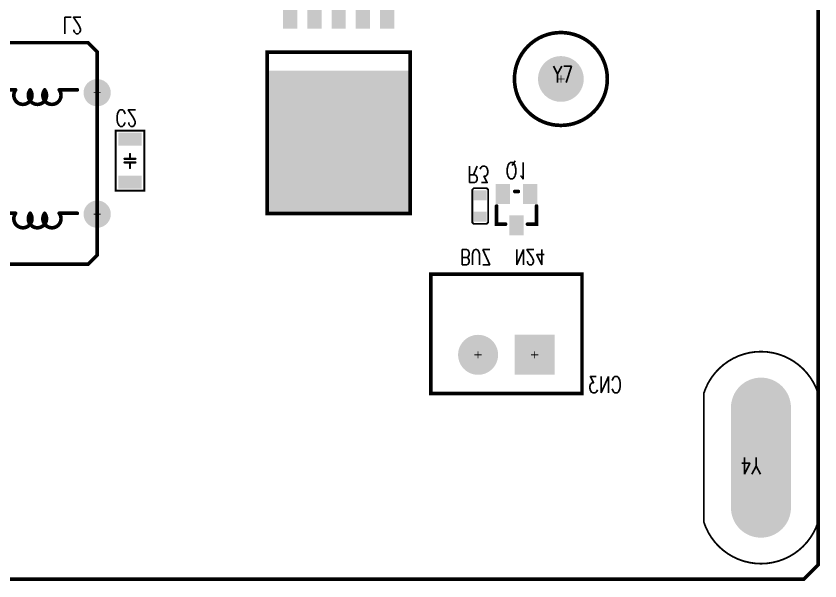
# Model space of a CAD drawing. Extents: x -18 to 78, y -35 to 95.
# Drawn here: x 21.9 to 78.1, y -35.1 to 4.4 of the extents above; entities that cross this region are included whole.
import ezdxf

# ---------------------------------------------------------------- set-up
doc = ezdxf.new("R2010")
doc.units = 0
for name, color, linetype in [('BOARD_OUTLINE_00', 254, 'CONTINUOUS'), ('DRIL_NPLTE_THRU_01', 3, 'CONTINUOUS'), ('DRIL_NPLTE_THRU_02', 1, 'CONTINUOUS'), ('DRIL_PLTE_THRU_01', 3, 'CONTINUOUS'), ('DRIL_PLTE_THRU_02', 1, 'CONTINUOUS'), ('DRIL_SYMBOL', 254, 'CONTINUOUS'), ('PADS_BOT', 16, 'CONTINUOUS'), ('PADS_INNER', 96, 'CONTINUOUS'), ('PADS_TOP', 96, 'CONTINUOUS'), ('PADS_XR_25', 253, 'CONTINUOUS'), ('PART_BOT_2DLINE_00', 130, 'CONTINUOUS'), ('PART_NAME_01', 254, 'CONTINUOUS'), ('PART_NAME_02', 130, 'CONTINUOUS'), ('PART_TOP_2DLINE_25', 6, 'CONTINUOUS'), ('TEXT_29', 146, 'CONTINUOUS')]:
    doc.layers.add(name, color=color, linetype=linetype)
doc.styles.add('W0$254', font='simplex', dxfattribs={"width": 0.75})

# ---------------------------------------------------------------- blocks, each defined once
blk = doc.blocks.new('SMOOTH_0$254')
at = {"const_width": 0.127}
blk.add_lwpolyline([(-0.0635, 0, 1), (0.0635, 0, 1)], format="xyb", close=True, dxfattribs=at)
blk = doc.blocks.new('BOARD_53')
at = {"layer": 'BOARD_OUTLINE_00', "const_width": 0.254}
blk.add_lwpolyline([(0, -7), (1, -8), (95, -8), (96, -7), (96, 121), (95, 122), (1, 122), (0, 121)], close=True, dxfattribs=at)
at = {"layer": 'BOARD_OUTLINE_00'}
for p in [(96, -7), (95, -8)]:
    blk.add_blockref('SMOOTH_0$254', p, dxfattribs=at)
blk = doc.blocks.new('SMOOTH_0$1524')
at = {"const_width": 0.0762}
blk.add_lwpolyline([(-0.0381, 0, 1), (0.0381, 0, 1)], format="xyb", close=True, dxfattribs=at)
blk = doc.blocks.new('PART_BODY_BOT_1')
at = {"layer": 'PART_BOT_2DLINE_00', "const_width": 0.1524}
blk.add_lwpolyline([(-1, -2.1), (1, -2.1), (1, 2.1), (-1, 2.1)], close=True, dxfattribs=at)
for points in [[(0, 0.508), (0, 0.127)], [(-0.381, 0.127), (0.381, 0.127)], [(-0.381, -0.127), (0.381, -0.127)], [(0, -0.127), (0, -0.4572)]]:
    blk.add_lwpolyline(points, dxfattribs=at)
at = {"layer": 'PART_BOT_2DLINE_00'}
for p in [(-1, 2.1), (1, 2.1), (0, 0.508), (-0.381, 0.127), (0, 0.127), (0.381, 0.127), (-0.381, -0.127), (0, -0.127), (0, -0.4572), (0.381, -0.127), (-1, -2.1), (1, -2.1)]:
    blk.add_blockref('SMOOTH_0$1524', p, dxfattribs=at)
blk = doc.blocks.new('DRIL_HOLE_0')
blk.add_lwpolyline([(0, 0, 1), (0, 0, 1)], format="xyb", close=True)
blk = doc.blocks.new('PAD_0')
blk.add_lwpolyline([(0, 0, 1), (0, 0, 1)], format="xyb", close=True)
blk = doc.blocks.new('PAD_1')
at = {"const_width": 0.9}
blk.add_lwpolyline([(-0.82, 0), (0.82, 0)], dxfattribs=at)
blk = doc.blocks.new('STK_BOT_3')
at = {"layer": 'DRIL_PLTE_THRU_01'}
blk.add_blockref('DRIL_HOLE_0', (0, 0), dxfattribs=at)
at = {"layer": 'DRIL_PLTE_THRU_02'}
blk.add_blockref('DRIL_HOLE_0', (0, 0), dxfattribs=at)
at = {"layer": 'PADS_BOT'}
blk.add_blockref('PAD_1', (0, 0), dxfattribs=at)
at = {"layer": 'PADS_INNER'}
blk.add_blockref('PAD_0', (0, 0), dxfattribs=at)
at = {"layer": 'PADS_TOP'}
blk.add_blockref('PAD_0', (0, 0), dxfattribs=at)
blk = doc.blocks.new('SYM_BOT_2')
for name, p in [('STK_BOT_3', (0, 1.5)), ('PART_BODY_BOT_1', (0, 0)), ('STK_BOT_3', (0, -1.5))]:
    blk.add_blockref(name, p)
blk = doc.blocks.new('PART_BOT_5')
blk.add_blockref('SYM_BOT_2', (0, 0))
at = {"layer": 'PART_NAME_02', "style": 'W0$254', "width": 0.75}
blk.add_text('C2', height=1.1557, dxfattribs=at).set_placement((-1.016, -3.556))
blk = doc.blocks.new('PART_BODY_BOT_4')
at = {"layer": 'PART_BOT_2DLINE_00', "const_width": 0.254}
blk.add_lwpolyline([(-3.31, -2.7), (7.27, -2.7), (7.27, 5.65), (-3.31, 5.65)], close=True, dxfattribs=at)
at = {"layer": 'PART_BOT_2DLINE_00'}
for p in [(-3.31, 5.65), (7.27, 5.65), (-3.31, -2.7), (7.27, -2.7)]:
    blk.add_blockref('SMOOTH_0$254', p, dxfattribs=at)
blk = doc.blocks.new('DRIL_SYMBOL_1$7')
at = {"layer": 'DRIL_SYMBOL', "const_width": 0.0508}
for points in [[(-0.254, 0), (0.254, 0)], [(0, -0.254), (0, 0.254)]]:
    blk.add_lwpolyline(points, dxfattribs=at)
blk = doc.blocks.new('DRIL_HOLE_1$7')
at = {"const_width": 0.85}
blk.add_lwpolyline([(-0.425, 0, 1), (0.425, 0, 1)], format="xyb", close=True, dxfattribs=at)
blk.add_blockref('DRIL_SYMBOL_1$7', (0, 0))
blk = doc.blocks.new('PAD_4')
at = {"const_width": 2.8}
blk.add_lwpolyline([(-1.4, 0), (1.4, 0)], dxfattribs=at)
blk = doc.blocks.new('STK_BOT_7')
at = {"layer": 'DRIL_PLTE_THRU_01'}
blk.add_blockref('DRIL_HOLE_1$7', (0, 0), dxfattribs=at)
at = {"layer": 'DRIL_PLTE_THRU_02'}
blk.add_blockref('DRIL_HOLE_1$7', (0, 0), dxfattribs=at)
at = {"layer": 'PADS_BOT'}
blk.add_blockref('PAD_4', (0, 0), dxfattribs=at)
at = {"layer": 'PADS_INNER'}
blk.add_blockref('PAD_4', (0, 0), dxfattribs=at)
at = {"layer": 'PADS_TOP'}
blk.add_blockref('PAD_4', (0, 0), dxfattribs=at)
blk = doc.blocks.new('DRIL_SYMBOL_1$8')
at = {"layer": 'DRIL_SYMBOL', "const_width": 0.0508}
for points in [[(-0.254, 0), (0.254, 0)], [(0, -0.254), (0, 0.254)]]:
    blk.add_lwpolyline(points, dxfattribs=at)
blk = doc.blocks.new('DRIL_HOLE_1$8')
at = {"const_width": 0.9}
blk.add_lwpolyline([(-0.45, 0, 1), (0.45, 0, 1)], format="xyb", close=True, dxfattribs=at)
blk.add_blockref('DRIL_SYMBOL_1$8', (0, 0))
blk = doc.blocks.new('PAD_5')
at = {"const_width": 1.4}
blk.add_lwpolyline([(0, -0.7, 1), (0, 0.7, 1)], format="xyb", close=True, dxfattribs=at)
blk = doc.blocks.new('STK_BOT_6')
at = {"layer": 'DRIL_PLTE_THRU_01'}
blk.add_blockref('DRIL_HOLE_1$8', (0, 0), dxfattribs=at)
at = {"layer": 'DRIL_PLTE_THRU_02'}
blk.add_blockref('DRIL_HOLE_1$8', (0, 0), dxfattribs=at)
at = {"layer": 'PADS_BOT'}
blk.add_blockref('PAD_5', (0, 0), dxfattribs=at)
at = {"layer": 'PADS_INNER'}
blk.add_blockref('PAD_5', (0, 0), dxfattribs=at)
at = {"layer": 'PADS_TOP'}
blk.add_blockref('PAD_5', (0, 0), dxfattribs=at)
blk = doc.blocks.new('SYM_BOT_5')
for name, p in [('PART_BODY_BOT_4', (0, 0)), ('STK_BOT_7', (0, 0)), ('STK_BOT_6', (3.96, 0))]:
    blk.add_blockref(name, p)
blk = doc.blocks.new('PART_BOT_12')
blk.add_blockref('SYM_BOT_5', (0, 0))
at = {"layer": 'PART_NAME_02', "style": 'W0$254', "width": 0.75}
blk.add_text('CN3', height=1.1557, dxfattribs=at).set_placement((-6.096, -2.667))
blk = doc.blocks.new('PART_BODY_BOT_12')
at = {"layer": 'PART_BOT_2DLINE_00', "const_width": 0.254}
blk.add_lwpolyline([(0.635, 0), (0, 0.635), (0, 14.865), (0.635, 15.5), (7.865, 15.5), (8.5, 14.865), (8.5, 0.635), (7.865, 0)], close=True, dxfattribs=at)
for points in [[(2.794, 11.938, -1.999132), (3.81, 11.938)], [(3.81, 11.938, -1.999132), (4.826, 11.938)], [(4.826, 11.938, -1.999132), (5.842, 11.938)], [(2.794, 3.302, -1.999132), (3.81, 3.302)], [(3.81, 3.302, -1.999132), (4.826, 3.302)], [(4.826, 3.302, -1.999132), (5.842, 3.302)]]:
    blk.add_lwpolyline(points, format="xyb", dxfattribs=at)
for points in [[(1.524, 11.938), (2.794, 11.938)], [(7.112, 11.938), (5.842, 11.938)], [(1.524, 3.302), (2.794, 3.302)], [(7.112, 3.302), (5.842, 3.302)]]:
    blk.add_lwpolyline(points, dxfattribs=at)
at = {"layer": 'PART_BOT_2DLINE_00'}
for p in [(0.635, 15.5), (7.865, 15.5), (0, 14.865), (8.5, 14.865), (1.524, 11.938), (2.794, 11.938), (2.794, 11.938), (3.81, 11.938), (3.81, 11.938), (4.826, 11.938), (4.826, 11.938), (5.842, 11.938), (5.842, 11.938), (7.112, 11.938), (1.524, 3.302), (2.794, 3.302), (2.794, 3.302), (3.81, 3.302), (3.81, 3.302), (4.826, 3.302), (4.826, 3.302), (5.842, 3.302), (5.842, 3.302), (7.112, 3.302), (0, 0.635), (8.5, 0.635), (0.635, 0), (7.865, 0)]:
    blk.add_blockref('SMOOTH_0$254', p, dxfattribs=at)
blk = doc.blocks.new('DRIL_SYMBOL_1$2')
at = {"layer": 'DRIL_SYMBOL', "const_width": 0.0508}
for points in [[(-0.254, 0), (0.254, 0)], [(0, -0.254), (0, 0.254)]]:
    blk.add_lwpolyline(points, dxfattribs=at)
blk = doc.blocks.new('DRIL_HOLE_1$2')
at = {"const_width": 0.6}
blk.add_lwpolyline([(-0.3, 0, 1), (0.3, 0, 1)], format="xyb", close=True, dxfattribs=at)
blk.add_blockref('DRIL_SYMBOL_1$2', (0, 0))
blk = doc.blocks.new('PAD_14')
at = {"const_width": 0.9525}
blk.add_lwpolyline([(0, -0.47625, 1), (0, 0.47625, 1)], format="xyb", close=True, dxfattribs=at)
blk = doc.blocks.new('STK_BOT_18')
at = {"layer": 'DRIL_PLTE_THRU_01'}
blk.add_blockref('DRIL_HOLE_1$2', (0, 0), dxfattribs=at)
at = {"layer": 'DRIL_PLTE_THRU_02'}
blk.add_blockref('DRIL_HOLE_1$2', (0, 0), dxfattribs=at)
at = {"layer": 'PADS_BOT'}
blk.add_blockref('PAD_14', (0, 0), dxfattribs=at)
at = {"layer": 'PADS_INNER'}
blk.add_blockref('PAD_14', (0, 0), dxfattribs=at)
at = {"layer": 'PADS_TOP'}
blk.add_blockref('PAD_14', (0, 0), dxfattribs=at)
blk = doc.blocks.new('SYM_BOT_13')
for name, p in [('PART_BODY_BOT_12', (0, 0)), ('STK_BOT_18', (0, 12)), ('STK_BOT_18', (8.5, 12)), ('STK_BOT_18', (0, 3.5)), ('STK_BOT_18', (8.5, 3.5))]:
    blk.add_blockref(name, p)
blk = doc.blocks.new('PART_BOT_20')
blk.add_blockref('SYM_BOT_13', (0, 0))
at = {"layer": 'PART_NAME_02', "style": 'W0$254', "width": 0.75}
blk.add_text('L2', height=1.1557, dxfattribs=at).set_placement((6.096, -1.778))
blk = doc.blocks.new('PART_BODY_BOT_8')
at = {"layer": 'PART_BOT_2DLINE_00', "const_width": 0.254}
for points in [[(-0.762, 1.016), (-1.397, 1.016), (-1.397, -0.254)], [(0.762, 1.016), (1.397, 1.016), (1.397, -0.254)], [(-0.127, -1.27), (0.127, -1.27)]]:
    blk.add_lwpolyline(points, dxfattribs=at)
at = {"layer": 'PART_BOT_2DLINE_00'}
for p in [(-1.397, 1.016), (-0.762, 1.016), (0.762, 1.016), (1.397, 1.016), (-1.397, -0.254), (1.397, -0.254), (-0.127, -1.27), (0.127, -1.27)]:
    blk.add_blockref('SMOOTH_0$254', p, dxfattribs=at)
blk = doc.blocks.new('PAD_10')
at = {"const_width": 1}
blk.add_lwpolyline([(-0.7, 0), (0.7, 0)], dxfattribs=at)
blk = doc.blocks.new('STK_BOT_13')
at = {"layer": 'DRIL_PLTE_THRU_01'}
blk.add_blockref('DRIL_HOLE_0', (0, 0), dxfattribs=at)
at = {"layer": 'DRIL_PLTE_THRU_02'}
blk.add_blockref('DRIL_HOLE_0', (0, 0), dxfattribs=at)
at = {"layer": 'PADS_BOT', "rotation": 90}
blk.add_blockref('PAD_10', (0, 0), dxfattribs=at)
at = {"layer": 'PADS_INNER'}
blk.add_blockref('PAD_0', (0, 0), dxfattribs=at)
at = {"layer": 'PADS_TOP'}
blk.add_blockref('PAD_0', (0, 0), dxfattribs=at)
blk = doc.blocks.new('SYM_BOT_9')
for name, p in [('STK_BOT_13', (0, 1.1)), ('PART_BODY_BOT_8', (0, 0)), ('STK_BOT_13', (-0.95, -1.1)), ('STK_BOT_13', (0.95, -1.1))]:
    blk.add_blockref(name, p)
blk = doc.blocks.new('PART_BOT_30')
blk.add_blockref('SYM_BOT_9', (0, 0))
at = {"layer": 'PART_NAME_02', "style": 'W0$254', "width": 0.75}
blk.add_text('Q1', height=1.1557, dxfattribs=at).set_placement((-0.762, -3.302))
blk = doc.blocks.new('SMOOTH_0$127')
at = {"const_width": 0.0635}
blk.add_lwpolyline([(-0.03175, 0, 1), (0.03175, 0, 1)], format="xyb", close=True, dxfattribs=at)
blk = doc.blocks.new('PART_BODY_BOT_15')
at = {"layer": 'PART_BOT_2DLINE_00', "const_width": 0.127}
blk.add_lwpolyline([(-1.15, -0.55), (-1.25, -0.45), (-1.25, 0.45), (-1.15, 0.55), (1.15, 0.55), (1.25, 0.45), (1.25, -0.45), (1.15, -0.55), (-1.15, -0.55)], dxfattribs=at)
at = {"layer": 'PART_BOT_2DLINE_00'}
for p in [(-1.15, 0.55), (1.15, 0.55), (-1.25, 0.45), (1.25, 0.45), (-1.25, -0.45), (-1.15, -0.55), (-1.15, -0.55), (1.15, -0.55), (1.25, -0.45)]:
    blk.add_blockref('SMOOTH_0$127', p, dxfattribs=at)
blk = doc.blocks.new('PAD_2')
at = {"const_width": 0.7}
blk.add_lwpolyline([(-0.45, 0), (0.45, 0)], dxfattribs=at)
blk = doc.blocks.new('STK_BOT_4')
at = {"layer": 'DRIL_PLTE_THRU_01'}
blk.add_blockref('DRIL_HOLE_0', (0, 0), dxfattribs=at)
at = {"layer": 'DRIL_PLTE_THRU_02'}
blk.add_blockref('DRIL_HOLE_0', (0, 0), dxfattribs=at)
at = {"layer": 'PADS_BOT', "rotation": 90}
blk.add_blockref('PAD_2', (0, 0), dxfattribs=at)
at = {"layer": 'PADS_INNER'}
blk.add_blockref('PAD_0', (0, 0), dxfattribs=at)
at = {"layer": 'PADS_TOP'}
blk.add_blockref('PAD_0', (0, 0), dxfattribs=at)
blk = doc.blocks.new('SYM_BOT_16')
for name, p in [('PART_BODY_BOT_15', (0, 0)), ('STK_BOT_4', (-0.75, 0)), ('STK_BOT_4', (0.75, 0))]:
    blk.add_blockref(name, p)
blk = doc.blocks.new('PART_BOT_52')
blk.add_blockref('SYM_BOT_16', (0, 0))
at = {"layer": 'PART_NAME_02', "style": 'W0$254', "width": 0.75}
blk.add_text('R3', height=1.1557, rotation=270, dxfattribs=at).set_placement((-2.794, 0.889))
blk = doc.blocks.new('PART_BODY_TOP_25')
at = {"layer": 'PART_TOP_2DLINE_25', "const_width": 0.254}
blk.add_lwpolyline([(3.25, 0, 1), (-3.25, 0, 1)], format="xyb", close=True, dxfattribs=at)
blk = doc.blocks.new('DRIL_SYMBOL_3$2')
at = {"layer": 'DRIL_SYMBOL', "const_width": 0.0508}
for points in [[(-0.254, 0), (0.254, 0)], [(0, -0.254), (0, 0.254)]]:
    blk.add_lwpolyline(points, dxfattribs=at)
blk = doc.blocks.new('DRIL_HOLE_3$2')
at = {"const_width": 1.6}
blk.add_lwpolyline([(-0.8, 0, 1), (0.8, 0, 1)], format="xyb", close=True, dxfattribs=at)
blk.add_blockref('DRIL_SYMBOL_3$2', (0, 0))
blk = doc.blocks.new('PAD_13')
at = {"const_width": 0.762}
blk.add_lwpolyline([(0, -0.381, 1), (0, 0.381, 1)], format="xyb", close=True, dxfattribs=at)
blk = doc.blocks.new('PAD_6')
at = {"const_width": 1.016}
blk.add_lwpolyline([(0, -0.508, 1), (0, 0.508, 1)], format="xyb", close=True, dxfattribs=at)
blk = doc.blocks.new('STK_TOP_34')
at = {"layer": 'DRIL_NPLTE_THRU_01'}
blk.add_blockref('DRIL_HOLE_3$2', (0, 0), dxfattribs=at)
at = {"layer": 'DRIL_NPLTE_THRU_02'}
blk.add_blockref('DRIL_HOLE_3$2', (0, 0), dxfattribs=at)
at = {"layer": 'PADS_BOT'}
blk.add_blockref('PAD_13', (0, 0), dxfattribs=at)
at = {"layer": 'PADS_INNER'}
blk.add_blockref('PAD_13', (0, 0), dxfattribs=at)
at = {"layer": 'PADS_TOP'}
blk.add_blockref('PAD_13', (0, 0), dxfattribs=at)
at = {"layer": 'PADS_XR_25'}
blk.add_blockref('PAD_6', (0, 0), dxfattribs=at)
blk = doc.blocks.new('SYM_TOP_25')
for name in ['PART_BODY_TOP_25', 'STK_TOP_34']:
    blk.add_blockref(name, (0, 0))
blk = doc.blocks.new('PART_TOP_83')
blk.add_blockref('SYM_TOP_25', (0, 0))
at = {"layer": 'PART_NAME_01', "style": 'W0$254', "width": 0.75}
blk.add_text('Y7', height=1.1557, dxfattribs=at).set_placement((-0.564, -0.254))
blk = doc.blocks.new('PART_BODY_BOT_45')
at = {"layer": 'PART_BOT_2DLINE_00', "const_width": 0.254}
blk.add_lwpolyline([(-5, 3.2), (5, 3.2), (5, 14.5), (-5, 14.5)], close=True, dxfattribs=at)
at = {"layer": 'PART_BOT_2DLINE_00'}
for p in [(-5, 14.5), (5, 14.5), (-5, 3.2), (5, 3.2)]:
    blk.add_blockref('SMOOTH_0$254', p, dxfattribs=at)
blk = doc.blocks.new('PAD_24')
at = {"const_width": 1}
blk.add_lwpolyline([(-1.55, 0), (1.55, 0)], dxfattribs=at)
blk = doc.blocks.new('STK_BOT_58')
at = {"layer": 'DRIL_PLTE_THRU_01'}
blk.add_blockref('DRIL_HOLE_0', (0, 0), dxfattribs=at)
at = {"layer": 'DRIL_PLTE_THRU_02'}
blk.add_blockref('DRIL_HOLE_0', (0, 0), dxfattribs=at)
at = {"layer": 'PADS_BOT', "rotation": 90}
blk.add_blockref('PAD_24', (0, 0), dxfattribs=at)
at = {"layer": 'PADS_INNER'}
blk.add_blockref('PAD_0', (0, 0), dxfattribs=at)
at = {"layer": 'PADS_TOP'}
blk.add_blockref('PAD_0', (0, 0), dxfattribs=at)
at = {"layer": 'PADS_XR_25'}
blk.add_blockref('PAD_0', (0, 0), dxfattribs=at)
blk = doc.blocks.new('PAD_25')
at = {"const_width": 10}
blk.add_lwpolyline([(-5, 0), (5, 0)], dxfattribs=at)
blk = doc.blocks.new('STK_BOT_59')
at = {"layer": 'DRIL_PLTE_THRU_01'}
blk.add_blockref('DRIL_HOLE_0', (0, 0), dxfattribs=at)
at = {"layer": 'DRIL_PLTE_THRU_02'}
blk.add_blockref('DRIL_HOLE_0', (0, 0), dxfattribs=at)
at = {"layer": 'PADS_BOT'}
blk.add_blockref('PAD_25', (0, 0), dxfattribs=at)
at = {"layer": 'PADS_INNER'}
blk.add_blockref('PAD_0', (0, 0), dxfattribs=at)
at = {"layer": 'PADS_TOP'}
blk.add_blockref('PAD_0', (0, 0), dxfattribs=at)
at = {"layer": 'PADS_XR_25'}
blk.add_blockref('PAD_0', (0, 0), dxfattribs=at)
blk = doc.blocks.new('SYM_BOT_30')
for name, p in [('PART_BODY_BOT_45', (0, 0)), ('STK_BOT_59', (0, 9.5)), ('STK_BOT_58', (-3.4, 0)), ('STK_BOT_58', (-1.7, 0)), ('STK_BOT_58', (0, 0)), ('STK_BOT_58', (1.7, 0)), ('STK_BOT_58', (3.4, 0))]:
    blk.add_blockref(name, p)
blk = doc.blocks.new('PART_BOT_90')
blk.add_blockref('SYM_BOT_30', (0, 0))
at = {"layer": 'PART_NAME_02', "style": 'W0$254', "width": 0.75}
blk.add_text('U1', height=1.1557, dxfattribs=at).set_placement((4.064, -3.048))
blk = doc.blocks.new('SMOOTH_0$125')
at = {"const_width": 0.0625}
blk.add_lwpolyline([(-0.03125, 0, 1), (0.03125, 0, 1)], format="xyb", close=True, dxfattribs=at)
blk = doc.blocks.new('PART_BODY_TOP_52')
at = {"layer": 'PART_TOP_2DLINE_25', "const_width": 0.125}
blk.add_lwpolyline([(-4, 8), (-4, -1, 0.729881), (4, -1), (4, 8, 0.729881)], format="xyb", close=True, dxfattribs=at)
at = {"layer": 'PART_TOP_2DLINE_25'}
for p in [(-4, 8), (4, 8), (-4, -1), (4, -1)]:
    blk.add_blockref('SMOOTH_0$125', p, dxfattribs=at)
blk = doc.blocks.new('DRIL_SLOT_0016500440000000900')
at = {"const_width": 2.1}
blk.add_lwpolyline([(1.05, -3.5), (1.05, 3.5, 1), (-1.05, 3.5), (-1.05, -3.5, 1)], format="xyb", close=True, dxfattribs=at)
blk = doc.blocks.new('PAD_31')
at = {"const_width": 0.5}
blk.add_lwpolyline([(0, -0.25), (0, -0.25, 1), (0, 0.25), (0, 0.25, 1)], format="xyb", close=True, dxfattribs=at)
blk = doc.blocks.new('STK_TOP_77')
at = {"layer": 'DRIL_PLTE_THRU_01'}
blk.add_blockref('DRIL_SLOT_0016500440000000900', (0, 0), dxfattribs=at)
at = {"layer": 'DRIL_PLTE_THRU_02'}
blk.add_blockref('DRIL_SLOT_0016500440000000900', (0, 0), dxfattribs=at)
at = {"layer": 'PADS_BOT'}
blk.add_blockref('PAD_31', (0, 0), dxfattribs=at)
at = {"layer": 'PADS_INNER'}
blk.add_blockref('PAD_31', (0, 0), dxfattribs=at)
at = {"layer": 'PADS_TOP'}
blk.add_blockref('PAD_31', (0, 0), dxfattribs=at)
blk = doc.blocks.new('SYM_TOP_35')
for name, p in [('PART_BODY_TOP_52', (0, 0)), ('STK_TOP_77', (0, 3.5))]:
    blk.add_blockref(name, p)
blk = doc.blocks.new('PART_TOP_103')
blk.add_blockref('SYM_TOP_35', (0, 0))
at = {"layer": 'PART_NAME_01', "style": 'W0$254', "width": 0.75}
blk.add_text('Y4', height=1.1557, dxfattribs=at).set_placement((0, 3.5))

msp = doc.modelspace()

# ---------------------------------------------------------------- block references
for name, p in [('BOARD_53', (-18, -27)), ('PART_TOP_83', (60, 0))]:
    msp.add_blockref(name, p)
at = {"xscale": -1}
for name, p, rotation in [('PART_BOT_90', (44.45, 5.08), -180), ('PART_BOT_20', (19.05, 2.54), -180), ('PART_BOT_5', (29.845, -5.715), -180), ('PART_BOT_52', (54.356, -8.89), -270), ('PART_BOT_30', (56.896, -9.144), -180)]:
    msp.add_blockref(name, p, dxfattribs=dict(at, rotation=rotation))
msp.add_blockref('PART_BOT_12', (58.166, -19.304), dxfattribs=at)
at = {"rotation": 180}
msp.add_blockref('PART_TOP_103', (74, -23), dxfattribs=at)

# ---------------------------------------------------------------- texts
at = {"layer": 'TEXT_29', "style": 'W0$254', "text_generation_flag": 2, "width": 0.75}
for s, p in [('BUZ ', (52.959, -11.938)), ('N24', (56.769, -11.938))]:
    msp.add_text(s, height=1.0668, rotation=180, dxfattribs=at).set_placement(p)

doc.saveas('drawing.dxf')
